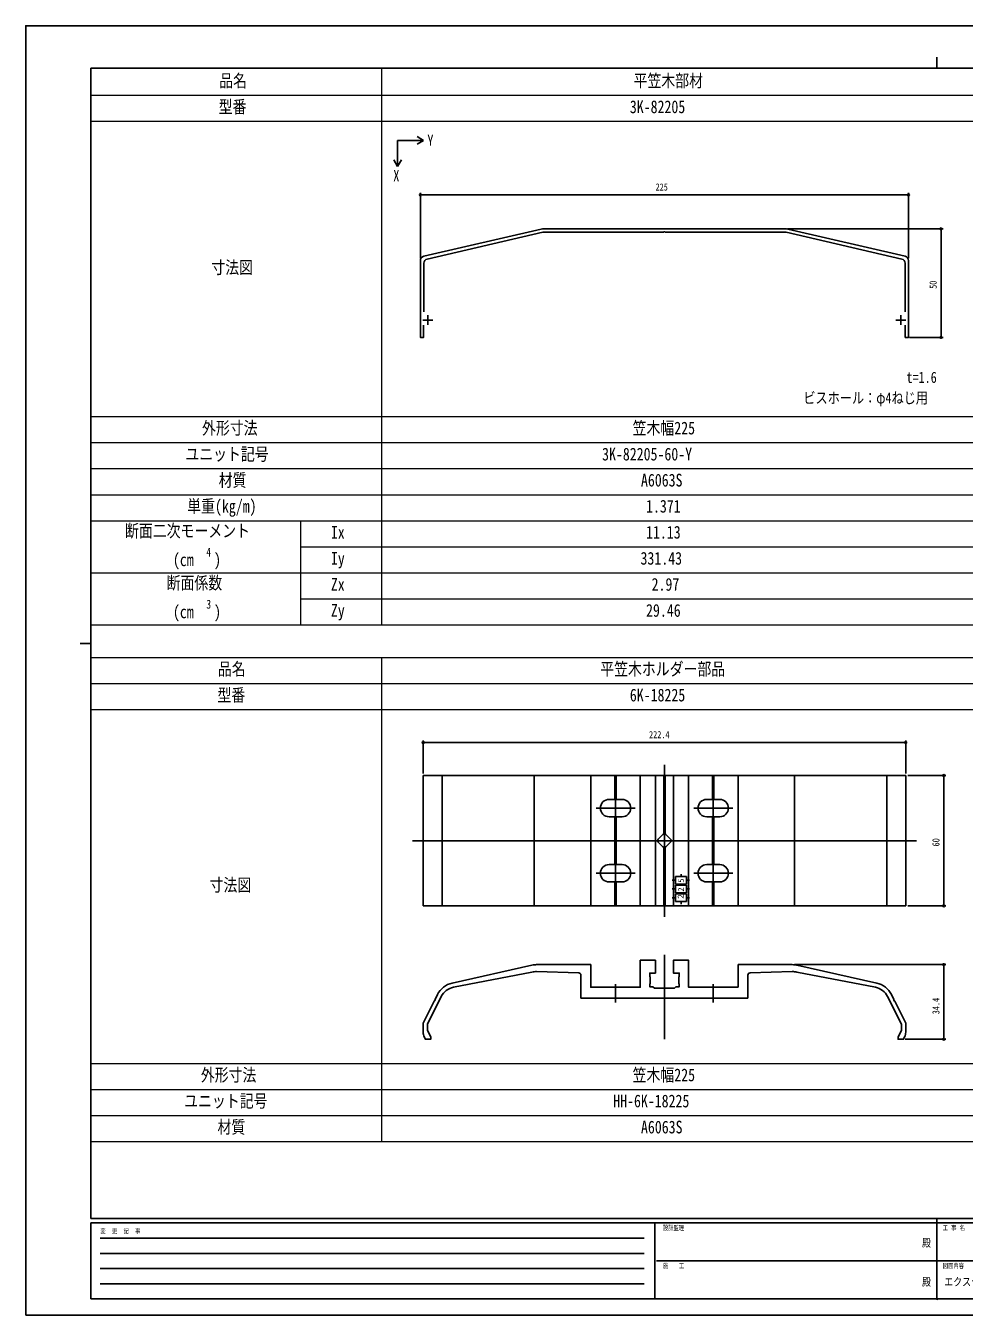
# Model space of a CAD drawing. Units: millimetres on the paper. Extents: x -420 to 420, y -297 to 297.
# Drawn here: x -420 to 12, y -297 to 297 of the extents above; entities that cross this region are included whole.
import ezdxf
from ezdxf.enums import TextEntityAlignment as Align

# ---------------------------------------------------------------- set-up
doc = ezdxf.new("R2010")
doc.units = ezdxf.units.MM
doc.header["$PDMODE"] = 32
doc.header["$PDSIZE"] = 0.5
for name, color, linetype in [('0-0_0', 7, 'Continuous'), ('0-2_USER1', 3, 'Continuous'), ('0-3_YKK_11', 7, 'Continuous'), ('0-4_YKK_12', 2, 'Continuous'), ('0-5_YKK_13', 4, 'Continuous'), ('0-6_YKK_D', 6, 'Continuous'), ('0-7_YKK_ZWAK', 7, 'Continuous')]:
    doc.layers.add(name, color=color, linetype=linetype)
doc.layers.add('0-1_TABLE1', color=7, linetype='Continuous', lineweight=18)
doc.styles.add('ＭＳ ゴシック', font='')
doc.styles.get('ＭＳ ゴシック').set_extended_font_data('MS Gothic')

msp = doc.modelspace()

# ---------------------------------------------------------------- linework, layer by layer
at = {"layer": '0-0_0'}
for centre, radius, start, end in [((-126.572, 202.065), 0.2, 270, 336.42182), ((-126.113, 201.865), 0.3, 23.57818, 156.42182), ((-125.655, 202.065), 0.2, 203.57818, 270)]:
    msp.add_arc(centre, radius, start, end, dxfattribs=at)
at = {"layer": '0-1_TABLE1'}
for p, q in [((-256.5, 277), (-256.5, 21)), ((-390.498, 265), (281.5, 265)), ((-390.498, 253), (281.5, 253)), ((-390.498, 117), (281.5, 117)), ((-390.498, 105), (281.5, 105)), ((-390.498, 93), (281.5, 93)), ((-390.498, 81), (281.5, 81)), ((-390.498, 69), (281.5, 69)), ((-293.833, 69), (-293.833, 21)), ((-293.833, 57), (281.5, 57)), ((-390.498, 45), (281.5, 45)), ((-293.833, 33), (281.5, 33)), ((-390.498, 21), (281.5, 21)), ((-390.498, 6), (389.502, 6)), ((-256.5, 6), (-256.5, -217)), ((-390.498, -6), (389.502, -6)), ((-390.498, -18), (389.502, -18)), ((-390.498, -181), (389.502, -181)), ((-390.498, -193), (389.502, -193)), ((-390.498, -205), (389.502, -205)), ((-390.498, -217), (389.502, -217))]:
    msp.add_line(p, q, dxfattribs=at)
at = {"layer": '0-2_USER1'}
for p, q in [((-249.12, 244.226), (-237.12, 244.226)), ((-249.12, 244.226), (-249.12, 232.226)), ((-237.12, 244.226), (-240.12, 245.959)), ((-237.12, 244.226), (-240.12, 242.494)), ((-249.12, 232.226), (-250.852, 235.226)), ((-249.12, 232.226), (-247.388, 235.226))]:
    msp.add_line(p, q, dxfattribs=at)
at = {"layer": '0-3_YKK_11'}
for p, q in [((-237.064, 190.823), (-182.919, 203.337)), ((-181.793, 203.465), (-70.434, 203.465)), ((-69.308, 203.337), (-15.163, 190.823)), ((-237.013, 187.602), (-237.013, 165.265)), ((-15.213, 165.265), (-15.213, 187.602))]:
    msp.add_line(p, q, dxfattribs=at)
for points in [[(-126.572, 201.865), (-182.181, 201.865), (-235.464, 189.551)], [(-16.763, 189.551), (-70.046, 201.865), (-125.655, 201.865)], [(-237.113, 159.065), (-237.113, 153.465), (-238.613, 153.465), (-238.613, 188.874)], [(-13.613, 188.874), (-13.613, 153.465), (-15.113, 153.465), (-15.113, 159.065)]]:
    msp.add_lwpolyline(points, dxfattribs=at)
for centre, radius, start, end in [((-181.793, 198.465), 5, 90, 103.01321), ((-70.434, 198.465), 5, 76.98679, 90), ((-236.613, 188.874), 2, 103.01321, 180), ((-15.613, 188.874), 2, 0, 76.98679), ((-235.013, 187.602), 2, 103.01321, 180), ((-17.213, 187.602), 2, 0, 76.98679)]:
    msp.add_arc(centre, radius, start, end, dxfattribs=at)
at = {"layer": '0-4_YKK_12'}
for p, q in [((-232.813, 161.465), (-237.413, 161.465)), ((-235.113, 163.765), (-235.113, 159.165)), ((-14.813, 161.465), (-19.413, 161.465)), ((-17.113, 163.765), (-17.113, 159.165)), ((-126.113, -43.404), (-126.113, -113.404)), ((-148.613, -69.404), (-148.613, -57.404)), ((-103.613, -69.404), (-103.613, -57.404)), ((-139.613, -63.404), (-157.613, -63.404)), ((-94.613, -63.404), (-112.613, -63.404)), ((-9.913, -78.404), (-242.313, -78.404)), ((-148.613, -99.404), (-148.613, -87.404)), ((-103.613, -99.404), (-103.613, -87.404)), ((-139.613, -93.404), (-157.613, -93.404)), ((-94.613, -93.404), (-112.613, -93.404)), ((-126.113, -131.004), (-126.113, -169.904)), ((-148.613, -152.904), (-148.613, -144.504)), ((-103.613, -152.904), (-103.613, -144.504))]:
    msp.add_line(p, q, dxfattribs=at)
at = {"layer": '0-5_YKK_13'}
for p, q in [((-14.913, -48.404), (-237.313, -48.404)), ((-228.613, -48.404), (-228.613, -108.404)), ((-186.113, -48.404), (-186.113, -108.404)), ((-160.113, -48.404), (-160.113, -108.404)), ((-148.913, -48.404), (-148.913, -59.404)), ((-148.313, -48.404), (-148.313, -59.404)), ((-137.263, -108.404), (-137.263, -48.404)), ((-130.263, -108.404), (-130.263, -48.404)), ((-126.413, -48.404), (-126.413, -75.328)), ((-125.813, -48.404), (-125.813, -75.328)), ((-121.963, -108.404), (-121.963, -48.404)), ((-114.963, -108.404), (-114.963, -48.404)), ((-103.913, -48.404), (-103.913, -59.404)), ((-103.313, -48.404), (-103.313, -59.404)), ((-92.113, -48.404), (-92.113, -108.404)), ((-66.113, -48.404), (-66.113, -108.404)), ((-23.613, -48.404), (-23.613, -108.404)), ((-145.613, -59.404), (-151.613, -59.404)), ((-106.613, -59.404), (-100.613, -59.404)), ((-145.613, -67.404), (-151.613, -67.404)), ((-148.913, -67.404), (-148.913, -89.404)), ((-148.313, -67.404), (-148.313, -89.404)), ((-106.613, -67.404), (-100.613, -67.404)), ((-103.913, -67.404), (-103.913, -89.404)), ((-103.313, -67.404), (-103.313, -89.404)), ((-128.942, -77.696), (-126.821, -75.575)), ((-125.406, -75.575), (-123.285, -77.696)), ((-126.821, -81.232), (-128.942, -79.111)), ((-126.413, -81.479), (-126.413, -108.404)), ((-125.813, -81.479), (-125.813, -108.404)), ((-123.285, -79.111), (-125.406, -81.232)), ((-145.613, -89.404), (-151.613, -89.404)), ((-118.463, -93.869), (-118.463, -94.904)), ((-106.613, -89.404), (-100.613, -89.404)), ((-145.613, -97.404), (-151.613, -97.404)), ((-148.913, -97.404), (-148.913, -108.404)), ((-148.313, -97.404), (-148.313, -108.404)), ((-122.523, -96.654), (-120.963, -96.654)), ((-122.523, -100.654), (-120.963, -100.654)), ((-115.963, -96.654), (-114.489, -96.654)), ((-115.963, -100.654), (-114.489, -100.654)), ((-106.613, -97.404), (-100.613, -97.404)), ((-103.913, -97.404), (-103.913, -108.404)), ((-103.313, -97.404), (-103.313, -108.404)), ((-122.523, -104.654), (-120.963, -104.654)), ((-118.463, -106.404), (-118.463, -107.575)), ((-115.963, -104.654), (-114.489, -104.654)), ((-223.976, -143.967), (-187.191, -135.744)), ((-65.036, -135.744), (-28.251, -143.967)), ((-187.197, -138.914), (-223.356, -145.943)), ((-165.586, -139.276), (-185.01, -138.734)), ((-87.613, -140.276), (-87.613, -150.904)), ((-67.217, -138.734), (-86.641, -139.276)), ((-28.871, -145.943), (-65.03, -138.914))]:
    msp.add_line(p, q, dxfattribs=at)
for points in [[(-14.913, -48.404), (-14.913, -108.404), (-237.313, -108.404), (-237.313, -48.404)], [(-185.009, -135.504), (-160.113, -135.504), (-160.113, -145.904), (-149.072, -145.904), (-148.888, -146.024), (-148.338, -146.024), (-148.155, -145.904), (-137.263, -145.904), (-137.263, -133.504), (-130.263, -133.504), (-130.263, -139.404), (-132.913, -139.404), (-132.913, -140.944), (-132.763, -141.204), (-132.763, -144.204), (-132.913, -144.463), (-132.913, -145.704), (-131.413, -145.704), (-130.713, -146.404), (-126.572, -146.404), (-126.388, -146.524), (-125.838, -146.524), (-125.655, -146.404), (-121.513, -146.404), (-120.813, -145.704), (-119.313, -145.704), (-119.313, -144.463), (-119.463, -144.204), (-119.463, -141.204), (-119.313, -140.944), (-119.313, -139.404), (-121.963, -139.404), (-121.963, -133.504), (-114.963, -133.504), (-114.963, -145.904), (-104.072, -145.904), (-103.888, -146.024), (-103.338, -146.024), (-103.155, -145.904), (-92.113, -145.904)], [(-92.113, -145.904), (-92.113, -135.504), (-67.217, -135.504)], [(-87.613, -150.904), (-164.613, -150.904), (-164.613, -140.276)], [(-237.313, -166.651), (-237.313, -162.404), (-232.268, -152.313), (-232.079, -152.203), (-231.833, -151.711), (-231.858, -151.494), (-230.739, -149.254)], [(-228.985, -150.218), (-235.313, -162.876), (-235.313, -165.687), (-233.813, -168.904), (-233.813, -169.904), (-236.313, -169.904), (-236.845, -168.764)], [(-15.382, -168.764), (-15.913, -169.904), (-18.413, -169.904), (-18.413, -168.904), (-16.913, -165.687), (-16.913, -162.876), (-23.242, -150.218)], [(-21.488, -149.254), (-20.368, -151.494), (-20.394, -151.711), (-20.148, -152.203), (-19.958, -152.313), (-14.913, -162.404), (-14.913, -166.651)]]:
    msp.add_lwpolyline(points, dxfattribs=at)
for points in [[(-115.963, -98.404), (-115.963, -94.904), (-120.963, -94.904), (-120.963, -98.404)], [(-115.963, -102.404), (-115.963, -98.904), (-120.963, -98.904), (-120.963, -102.404)], [(-115.963, -106.404), (-115.963, -102.904), (-120.963, -102.904), (-120.963, -106.404)]]:
    msp.add_lwpolyline(points, close=True, dxfattribs=at)
for centre, radius, start, end in [((-151.613, -63.404), 4, 90, 270), ((-145.613, -63.404), 4, 270, 90), ((-106.613, -63.404), 4, 90, 270), ((-100.613, -63.404), 4, 270, 90), ((-126.113, -76.282), 1, 45, 135), ((-128.235, -78.404), 1, 135, 225), ((-126.113, -80.525), 1, 225, 315), ((-123.992, -78.404), 1, 315, 45), ((-151.613, -93.404), 4, 90, 270), ((-145.613, -93.404), 4, 270, 90), ((-106.613, -93.404), 4, 90, 270), ((-100.613, -93.404), 4, 270, 90), ((-185.009, -145.504), 10, 90, 102.60014), ((-67.217, -145.504), 10, 77.39986, 90), ((-185.289, -148.73), 10, 88.40145, 100.99999), ((-165.613, -140.276), 1, 0.00002, 88.4015), ((-86.613, -140.276), 1, 91.5985, 179.99998), ((-66.938, -148.73), 10, 79.00001, 91.59855), ((-221.794, -153.726), 10, 102.60018, 153.43494), ((-221.829, -153.796), 8, 100.99998, 153.43496), ((-30.398, -153.796), 8, 26.56504, 79.00002), ((-30.432, -153.726), 10, 26.56506, 77.39982), ((-232.313, -166.651), 5, 180.00001, 204.99999), ((-19.913, -166.651), 5, 335.00001, 359.99999)]:
    msp.add_arc(centre, radius, start, end, dxfattribs=at)
at = {"layer": '0-6_YKK_D'}
for p, q in [((-238.613, 189.874), (-238.613, 220.103)), ((-13.613, 189.874), (-13.613, 220.103)), ((-238.613, 219.103), (-13.613, 219.103)), ((-69.434, 203.465), (2.372, 203.465)), ((1.372, 203.465), (1.372, 153.465)), ((-13.113, 153.465), (2.372, 153.465)), ((-237.313, -47.404), (-237.313, -32.182)), ((-237.313, -33.182), (-14.913, -33.182)), ((-14.913, -47.404), (-14.913, -32.182)), ((-13.913, -48.404), (3.658, -48.404)), ((2.658, -48.404), (2.658, -108.404)), ((-13.913, -108.404), (3.658, -108.404)), ((-66.217, -135.504), (3.658, -135.504)), ((2.658, -135.504), (2.658, -169.904)), ((-15.105, -169.904), (3.658, -169.904))]:
    msp.add_line(p, q, dxfattribs=at)
for centre in [(-238.613, 219.103), (-13.613, 219.103), (1.372, 203.465), (1.372, 153.465), (-237.313, -33.182), (-14.913, -33.182), (2.658, -48.404), (2.658, -108.404), (2.658, -135.504), (2.658, -169.904)]:
    msp.add_circle(centre, 0.425, dxfattribs=at)
at = {"layer": '0-7_YKK_ZWAK'}
for p, q in [((-0.498, 282.5), (-0.498, 277.5)), ((389.502, 277.5), (-390.498, 277.5)), ((-390.498, -252.5), (-390.498, 277.5)), ((-395.498, 12.5), (-390.498, 12.5)), ((389.502, -252.5), (-390.498, -252.5)), ((-130.498, -254.5), (-390.498, -254.5)), ((-390.498, -289.5), (-390.498, -254.5)), ((-130.498, -254.5), (-130.498, -289.5)), ((-0.498, -254.5), (-130.498, -254.5)), ((-0.498, -252.5), (-0.498, -289.5)), ((129.502, -254.5), (-0.498, -254.5)), ((-386.248, -261.5), (-135.498, -261.5)), ((-386.248, -268.5), (-135.498, -268.5)), ((-129.748, -272), (-0.498, -272)), ((-0.498, -272), (129.502, -272)), ((-386.248, -275.5), (-135.498, -275.5)), ((-386.248, -282.5), (-135.498, -282.5)), ((-390.498, -289.5), (-130.498, -289.5)), ((-130.498, -289.5), (-0.498, -289.5)), ((-0.498, -289.5), (129.502, -289.5))]:
    msp.add_line(p, q, dxfattribs=at)
msp.add_lwpolyline([(-420.5, -297), (420.5, -297), (420.5, 297), (-420.5, 297)], close=True, dxfattribs=at)
msp.add_point((-0.498, -289.5), dxfattribs=at)

# ---------------------------------------------------------------- texts
at = {"layer": '0-1_TABLE1', "style": 'ＭＳ ゴシック', "width": 0.8}
for s, height, p in [('品名', 5.865, (-331.372, 267)), ('平笠木部材', 5.865, (-140.347, 267)), ('型番', 5.865, (-331.585, 255)), ('3K-82205', 5.865, (-142.053, 255)), ('寸法図', 5.865, (-334.962, 181)), ('t=1.6', 5.132, (-14.55, 130.957)), ('ビスホール：φ4ねじ用', 5.132, (-62.072, 121.494)), ('外形寸法', 5.865, (-339.265, 107)), ('笠木幅225', 5.865, (-140.773, 107)), ('ユニット記号', 5.865, (-346.945, 95)), ('3K-82205-60-Y', 5.865, (-154.853, 95)), ('材質', 5.865, (-331.585, 83)), ('A6063S', 5.865, (-136.933, 83)), ('単重(㎏/m)', 5.865, (-346.092, 71)), ('1.371', 5.865, (-134.587, 71)), ('断面二次モーメント', 5.865, (-374.761, 59.667)), ('Ix', 5.865, (-279.86, 59)), ('11.13', 5.865, (-134.587, 59)), ('(cm', 5.865, (-352.659, 46.333)), ('4', 4.106, (-337.299, 51.267)), (')', 5.865, (-333.715, 46.333)), ('Iy', 5.865, (-279.86, 47)), ('331.43', 5.865, (-137.147, 47)), ('断面係数', 5.865, (-355.561, 35.667)), ('Zx', 5.865, (-279.86, 35)), ('2.97', 5.865, (-132.027, 35)), ('(cm', 5.865, (-352.659, 22.333)), ('3', 4.106, (-337.299, 27.267)), (')', 5.865, (-333.715, 22.333)), ('Zy', 5.865, (-279.86, 23)), ('29.46', 5.865, (-134.587, 23)), ('品名', 5.865, (-331.922, -4)), ('平笠木ホルダー部品', 5.865, (-155.707, -4)), ('型番', 5.865, (-332.135, -16)), ('6K-18225', 5.865, (-142.053, -16)), ('寸法図', 5.865, (-335.762, -103.5)), ('外形寸法', 5.865, (-339.815, -191)), ('笠木幅225', 5.865, (-140.773, -191)), ('ユニット記号', 5.865, (-347.495, -203)), ('HH-6K-18225', 5.865, (-149.733, -203)), ('材質', 5.865, (-332.135, -215)), ('A6063S', 5.865, (-136.933, -215))]:
    msp.add_text(s, height=height, dxfattribs=at).set_placement(p, align=Align.BOTTOM_LEFT)
at = {"layer": '0-2_USER1', "style": 'ＭＳ ゴシック', "width": 0.8}
for s, height, p in [('Y', 5.132, (-235.381, 240.162)), ('X', 5.132, (-251.094, 223.847)), ('エクステリア共通 汎用形材 サイディング用 笠木', 3.666, (2.906, -284.58))]:
    msp.add_text(s, height=height, dxfattribs=at).set_placement(p, align=Align.BOTTOM_LEFT)
at = {"layer": '0-5_YKK_13', "style": 'ＭＳ ゴシック', "width": 0.9}
for s, p in [('2', (-116.342, -101.84)), ('5', (-116.323, -97.703)), ('２', (-116.382, -105.855))]:
    msp.add_text(s, height=2.711, rotation=90, dxfattribs=at).set_placement(p, align=Align.BOTTOM_LEFT)
at = {"layer": '0-6_YKK_D', "style": 'ＭＳ ゴシック', "width": 0.8}
for s, p in [('225', (-130.193, 220.103)), ('222.4', (-133.193, -32.182))]:
    msp.add_text(s, height=3.299, dxfattribs=at).set_placement(p, align=Align.BOTTOM_LEFT)
for s, p in [('50', (0.372, 175.825)), ('60', (1.658, -81.044)), ('34.4', (1.658, -158.344))]:
    msp.add_text(s, height=3.299, rotation=90, dxfattribs=at).set_placement(p, align=Align.BOTTOM_LEFT)
at = {"layer": '0-7_YKK_ZWAK', "style": 'ＭＳ ゴシック', "width": 0.8}
for s, height, p in [('設計監理', 2.199, (-126.831, -258.5)), ('工 事 名', 2.199, (2.127, -258.5)), ('変  更  記  事', 2.199, (-386.131, -260)), ('殿', 3.666, (-7.367, -266.583)), ('施\u3000\u3000工', 2.199, (-126.831, -276)), ('図面内容', 2.199, (2.127, -276)), ('殿', 3.666, (-7.367, -284.583))]:
    msp.add_text(s, height=height, dxfattribs=at).set_placement(p, align=Align.BOTTOM_LEFT)

doc.saveas('drawing.dxf')
